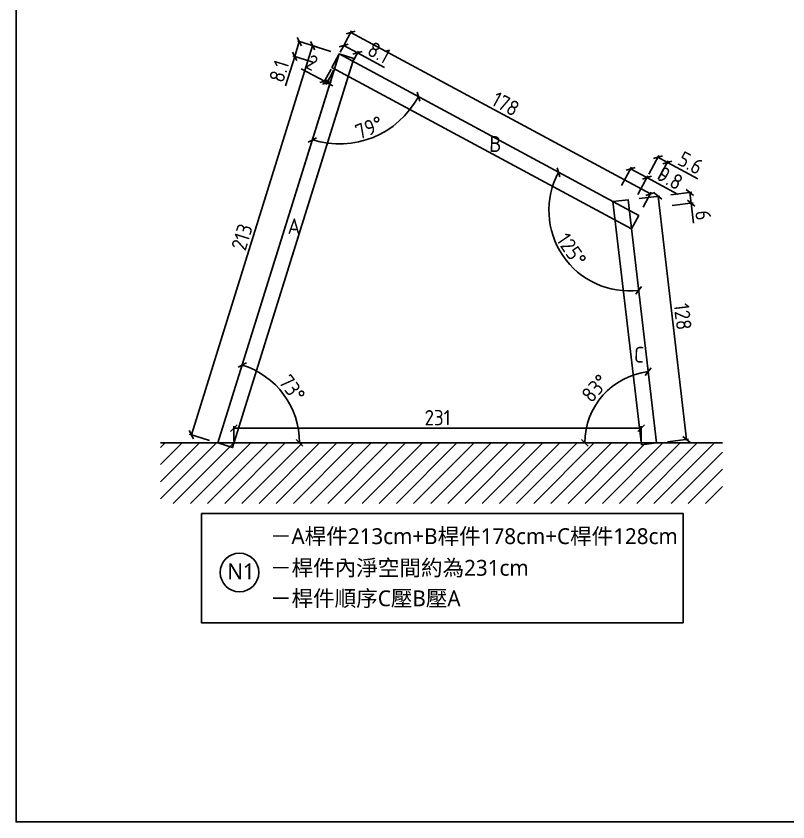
# Model space of a CAD drawing. Header units: centimetres. Extents: x -6116 to 16873, y -2889 to 4505.
# Drawn here: x 200.2 to 603.9, y 550.2 to 971.5 of the extents above; entities that cross this region are included whole.
import ezdxf

# ---------------------------------------------------------------- set-up
doc = ezdxf.new("R2010")
doc.units = ezdxf.units.CM
for name, color, linetype in [('5', 5, 'Continuous'), ('D_wood木做櫃', 30, 'Continuous'), ('frame圖框', 34, 'Continuous'), ('hatch填實', 8, 'Continuous'), ('planting植栽', 95, 'Continuous'), ('section剖面線', 1, 'Continuous')]:
    doc.layers.add(name, color=color, linetype=linetype)
doc.styles.get("Standard").update_dxf_attribs({"font": 'ISOCP.SHX', "bigfont": 'CHINESET.SHX'})
doc.dimstyles.new('AM_ISO', dxfattribs={"dimtxt": 3.5, "dimasz": 3.5, "dimexe": 1, "dimexo": 1, "dimgap": 1.5, "dimtad": 1, "dimdec": 0, "dimdsep": 46, "dimtxsty": 'Standard', "dimcen": 0, "dimclrd": 256, "dimclre": 256, "dimclrt": 2, "dimadec": 0, "dimazin": 2, "dimtp": 0.1, "dimtm": 0.1, "dimtfac": 0.71, "dimtdec": 0, "dimtmove": 0, "dimatfit": 3, "dimfxl": 1, "dimlwd": -1, "dimlwe": -1, "dimarcsym": 1})

# ---------------------------------------------------------------- blocks, each defined once
blk = doc.blocks.new('_Oblique')
at = {"color": 0, "linetype": 'ByBlock', "lineweight": -2}
blk.add_line((-0.5, -0.5), (0.5, 0.5), dxfattribs=at)
blk = doc.blocks.new('*D88')
at = {"layer": 'DEFPOINTS', "color": 0, "transparency": 16777216}
for p in [(355.32, 956.01), (369.21, 951.68), (305.81, 748.34)]:
    blk.add_point(p, dxfattribs=at)
at = {"layer": 'hatch填實', "linetype": 'ByBlock', "transparency": 16777216}
for p, q in [((364.86, 953.04), (354.36, 956.31)), ((291.91, 752.67), (355.32, 956.01)), ((301.46, 749.69), (290.96, 752.97))]:
    blk.add_line(p, q, dxfattribs=at)
at = {"layer": 'hatch填實', "transparency": 16777216, "xscale": 3.5, "yscale": 3.5, "zscale": 3.5}
for p, rotation in [((355.32, 956.01), 72.68261959648079), ((291.91, 752.67), 252.6826195964808)]:
    blk.add_blockref('_Oblique', p, dxfattribs=dict(at, rotation=rotation))
at = {"layer": 'hatch填實', "transparency": 16777216, "insert": (318.36, 855.98), "char_height": 8, "attachment_point": 5, "rotation": 72.6826}
blk.add_mtext('213', dxfattribs=at)
blk = doc.blocks.new('_ArchTick')
at = {"color": 0, "linetype": 'ByBlock', "const_width": 0.15}
blk.add_lwpolyline([(-0.5, -0.5), (0.5, 0.5)], dxfattribs=at)
blk = doc.blocks.new('*D89')
at = {"layer": 'DEFPOINTS', "color": 0, "transparency": 16777216}
for p in [(369.21, 951.68), (369.21, 951.68), (376.58, 905.2), (525.91, 867.25), (305.81, 748.34)]:
    blk.add_point(p, dxfattribs=at)
at = {"layer": 'hatch填實', "linetype": 'ByBlock', "transparency": 16777216}
blk.add_arc((369.21, 951.68), 47.06, 252.6826, 331.6826, dxfattribs=at)
at = {"layer": 'hatch填實', "transparency": 16777216, "xscale": 3.5, "yscale": 3.5, "zscale": 3.5}
for p, rotation in [((410.64, 929.36), 61.6826195964831), ((355.2, 906.75), 162.6826195964812)]:
    blk.add_blockref('_Oblique', p, dxfattribs=dict(at, rotation=rotation))
at = {"layer": 'hatch填實', "transparency": 16777216, "insert": (384.9, 913.19), "char_height": 8, "attachment_point": 5, "rotation": 22.1826}
blk.add_mtext('79°', dxfattribs=at)
blk = doc.blocks.new('*D118')
at = {"layer": 'DEFPOINTS', "color": 0, "transparency": 16777216}
for p in [(371.1, 955.2), (531.97, 878.5), (527.8, 870.77)]:
    blk.add_point(p, dxfattribs=at)
at = {"layer": 'hatch填實', "linetype": 'ByBlock', "transparency": 16777216}
for p, q in [((371.58, 956.08), (375.74, 963.81)), ((375.27, 962.93), (531.97, 878.5)), ((528.28, 871.65), (532.44, 879.38))]:
    blk.add_line(p, q, dxfattribs=at)
at = {"layer": 'hatch填實', "transparency": 16777216, "xscale": 3.5, "yscale": 3.5, "zscale": 3.5}
for p, rotation in [((375.27, 962.93), 151.6826195964831), ((531.97, 878.5), 331.6826195964831)]:
    blk.add_blockref('_Oblique', p, dxfattribs=dict(at, rotation=rotation))
at = {"layer": 'hatch填實', "transparency": 16777216, "insert": (456.23, 925.56), "char_height": 8, "attachment_point": 5, "rotation": 331.6826}
blk.add_mtext('178', dxfattribs=at)
blk = doc.blocks.new('*D119')
at = {"layer": 'DEFPOINTS', "color": 0, "transparency": 16777216}
for p in [(369.21, 951.68), (344.71, 765.84), (275.81, 748.34), (305.81, 748.34), (569.66, 748.34)]:
    blk.add_point(p, dxfattribs=at)
at = {"layer": 'hatch填實', "linetype": 'ByBlock', "transparency": 16777216}
blk.add_arc((305.81, 748.34), 42.66, 0, 72.6826, dxfattribs=at)
at = {"layer": 'hatch填實', "transparency": 16777216, "xscale": 3.5, "yscale": 3.5, "zscale": 3.5}
for p, rotation in [((318.5, 789.06), 162.6826195964812), ((348.47, 748.34), 270)]:
    blk.add_blockref('_Oblique', p, dxfattribs=dict(at, rotation=rotation))
at = {"layer": 'hatch填實', "transparency": 16777216, "insert": (344.6, 776.88), "char_height": 8, "attachment_point": 5, "rotation": 306.3413}
blk.add_mtext('73°', dxfattribs=at)
blk = doc.blocks.new('*D120')
at = {"layer": 'DEFPOINTS', "color": 0, "transparency": 16777216}
for p in [(520.32, 875.47), (513.99, 779.28), (275.81, 748.34), (535.22, 748.34), (569.66, 748.34)]:
    blk.add_point(p, dxfattribs=at)
at = {"layer": 'hatch填實', "linetype": 'ByBlock', "transparency": 16777216}
blk.add_arc((535.22, 748.34), 37.53, 96.6826, 180, dxfattribs=at)
at = {"layer": 'hatch填實', "transparency": 16777216, "xscale": 3.5, "yscale": 3.5, "zscale": 3.5}
for p, rotation in [((530.85, 785.61), 6.682619596480655), ((497.69, 748.34), 270)]:
    blk.add_blockref('_Oblique', p, dxfattribs=dict(at, rotation=rotation))
at = {"layer": 'hatch填實', "transparency": 16777216, "insert": (503.07, 776.94), "char_height": 8, "attachment_point": 5, "rotation": 48.3413}
blk.add_mtext('83°', dxfattribs=at)
blk = doc.blocks.new('*D121')
at = {"layer": 'DEFPOINTS', "color": 0, "transparency": 16777216}
for p in [(520.32, 875.47), (550.9, 750.17), (535.22, 748.34)]:
    blk.add_point(p, dxfattribs=at)
at = {"layer": 'hatch填實', "linetype": 'ByBlock', "transparency": 16777216}
for p, q in [((526.08, 876.14), (537, 877.42)), ((536.01, 877.31), (550.9, 750.17)), ((540.97, 749.01), (551.9, 750.29))]:
    blk.add_line(p, q, dxfattribs=at)
at = {"layer": 'hatch填實', "transparency": 16777216, "xscale": 3.5, "yscale": 3.5, "zscale": 3.5}
for p, rotation in [((536.01, 877.31), 96.68261959648066), ((550.9, 750.17), 276.6826195964807)]:
    blk.add_blockref('_Oblique', p, dxfattribs=dict(at, rotation=rotation))
at = {"layer": 'hatch填實', "transparency": 16777216, "insert": (548.92, 814.38), "char_height": 8, "attachment_point": 5, "rotation": 276.6826}
blk.add_mtext('128', dxfattribs=at)
blk = doc.blocks.new('*D122')
at = {"layer": 'DEFPOINTS', "color": 0, "transparency": 16777216}
for p in [(369.21, 951.68), (520.32, 875.47), (525.91, 867.25), (480.05, 860.19), (535.22, 748.34)]:
    blk.add_point(p, dxfattribs=at)
at = {"layer": 'hatch填實', "linetype": 'ByBlock', "transparency": 16777216}
blk.add_arc((520.98, 869.9), 42.07, 151.6826, 276.6826, dxfattribs=at)
at = {"layer": 'hatch填實', "transparency": 16777216, "xscale": 3.5, "yscale": 3.5, "zscale": 3.5}
for p, rotation in [((483.94, 889.86), 61.68261959648316), ((525.87, 828.12), 6.682619596480732)]:
    blk.add_blockref('_Oblique', p, dxfattribs=dict(at, rotation=rotation))
at = {"layer": 'hatch填實', "transparency": 16777216, "insert": (490.73, 849.36), "char_height": 8, "attachment_point": 5, "rotation": 304.1826}
blk.add_mtext('125°', dxfattribs=at)
blk = doc.blocks.new('*D135')
at = {"layer": 'DEFPOINTS', "color": 0, "transparency": 16777216}
for p in [(527.16, 756.04), (314.18, 748.34), (527.16, 748.34)]:
    blk.add_point(p, dxfattribs=at)
at = {"layer": 'hatch填實', "linetype": 'ByBlock', "transparency": 16777216}
for p, q in [((314.18, 749.34), (314.18, 757.04)), ((314.18, 756.04), (527.16, 756.04)), ((527.16, 749.34), (527.16, 757.04))]:
    blk.add_line(p, q, dxfattribs=at)
at = {"layer": 'hatch填實', "transparency": 16777216, "xscale": 3.5, "yscale": 3.5, "zscale": 3.5, "rotation": 180}
blk.add_blockref('_Oblique', (314.18, 756.04), dxfattribs=at)
at = {"layer": 'hatch填實', "transparency": 16777216, "xscale": 3.5, "yscale": 3.5, "zscale": 3.5}
blk.add_blockref('_Oblique', (527.16, 756.04), dxfattribs=at)
at = {"layer": 'hatch填實', "transparency": 16777216, "insert": (420.67, 761.55), "char_height": 8, "attachment_point": 5}
blk.add_mtext('231', dxfattribs=at)
blk = doc.blocks.new('*D200')
at = {"layer": 'DEFPOINTS', "color": 0, "transparency": 16777216}
for p in [(365.41, 944.64), (366.78, 943.9), (361.52, 937.41)]:
    blk.add_point(p, dxfattribs=at)
at = {"layer": 'hatch填實', "linetype": 'ByBlock', "transparency": 16777216}
for p, q in [((361.52, 937.41), (349.3, 944)), ((364.94, 943.76), (361.04, 936.53)), ((366.31, 943.02), (362.41, 935.79)), ((362.89, 936.67), (361.52, 937.41)), ((362.89, 936.67), (365.97, 935.01))]:
    blk.add_line(p, q, dxfattribs=at)
at = {"layer": 'hatch填實', "transparency": 16777216, "xscale": 3.5, "yscale": 3.5, "zscale": 3.5}
for p, rotation in [((361.52, 937.41), 331.682619596482), ((362.89, 936.67), 151.6826195964821)]:
    blk.add_blockref('_Oblique', p, dxfattribs=dict(at, rotation=rotation))
at = {"layer": 'hatch填實', "transparency": 16777216, "insert": (354.93, 947.21), "char_height": 8, "attachment_point": 5, "rotation": 331.6826}
blk.add_mtext('2', dxfattribs=at)
blk = doc.blocks.new('*D204')
at = {"layer": 'DEFPOINTS', "color": 0, "transparency": 16777216}
for p in [(520.32, 875.47), (553.32, 873.69), (520.98, 869.9)]:
    blk.add_point(p, dxfattribs=at)
at = {"layer": 'hatch填實', "linetype": 'ByBlock', "transparency": 16777216}
for p, q in [((542.74, 878.09), (553.66, 879.37)), ((552.67, 879.26), (553.32, 873.69)), ((543.39, 872.53), (554.31, 873.81)), ((553.32, 873.69), (554.55, 863.19))]:
    blk.add_line(p, q, dxfattribs=at)
at = {"layer": 'hatch填實', "transparency": 16777216, "xscale": 3.5, "yscale": 3.5, "zscale": 3.5}
for p, rotation in [((552.67, 879.26), 96.68261959648066), ((553.32, 873.69), 276.6826195964807)]:
    blk.add_blockref('_Oblique', p, dxfattribs=dict(at, rotation=rotation))
at = {"layer": 'hatch填實', "transparency": 16777216, "insert": (559.6, 867.34), "char_height": 8, "attachment_point": 5, "rotation": 276.6826}
blk.add_mtext('6', dxfattribs=at)
blk = doc.blocks.new('*D800')
at = {"layer": 'DEFPOINTS', "color": 0, "ltscale": 0.1, "transparency": 16777216}
for p in [(378.78, 952.26), (369.21, 951.68), (376.38, 947.82)]:
    blk.add_point(p, dxfattribs=at)
at = {"layer": 'section剖面線', "ltscale": 0.1, "transparency": 16777216}
for p, q in [((369.68, 952.56), (372.08, 957.01)), ((371.6, 956.13), (378.78, 952.26)), ((376.86, 948.7), (379.25, 953.14)), ((378.78, 952.26), (392.95, 944.62))]:
    blk.add_line(p, q, dxfattribs=at)
at = {"layer": 'section剖面線', "ltscale": 0.1, "transparency": 16777216, "xscale": 3.5, "yscale": 3.5, "zscale": 3.5}
for p, rotation in [((371.6, 956.13), 151.682619596493), ((378.78, 952.26), 331.6826195964931)]:
    blk.add_blockref('_Oblique', p, dxfattribs=dict(at, rotation=rotation))
at = {"layer": 'section剖面線', "ltscale": 0.1, "transparency": 16777216, "insert": (390.01, 952.45), "char_height": 8, "attachment_point": 5, "rotation": 331.6826}
blk.add_mtext('8.1', dxfattribs=at)
blk = doc.blocks.new('*D801')
at = {"layer": 'DEFPOINTS', "color": 0, "ltscale": 0.1, "transparency": 16777216}
for p in [(345.93, 950.4), (369.21, 951.68), (366.78, 943.9)]:
    blk.add_point(p, dxfattribs=at)
at = {"layer": 'section剖面線', "ltscale": 0.1, "transparency": 16777216}
for p, q in [((348.36, 958.18), (345.93, 950.4)), ((357.91, 955.21), (347.41, 958.48)), ((345.93, 950.4), (341.14, 935.03)), ((355.48, 947.43), (344.98, 950.7))]:
    blk.add_line(p, q, dxfattribs=at)
at = {"layer": 'section剖面線', "ltscale": 0.1, "transparency": 16777216, "xscale": 3.5, "yscale": 3.5, "zscale": 3.5}
for p, rotation in [((348.36, 958.18), 72.68261959643014), ((345.93, 950.4), 252.6826195964302)]:
    blk.add_blockref('_Oblique', p, dxfattribs=dict(at, rotation=rotation))
at = {"layer": 'section剖面線', "ltscale": 0.1, "transparency": 16777216, "insert": (337.77, 942.68), "char_height": 8, "attachment_point": 5, "rotation": 72.6826}
blk.add_mtext('8.1', dxfattribs=at)
blk = doc.blocks.new('*D802')
at = {"layer": 'DEFPOINTS', "color": 0, "ltscale": 0.1, "transparency": 16777216}
for p in [(530.2, 887.03), (512.38, 874.54), (520.98, 869.9)]:
    blk.add_point(p, dxfattribs=at)
at = {"layer": 'section剖面線', "ltscale": 0.1, "transparency": 16777216}
for p, q in [((516.86, 882.86), (522.08, 892.54)), ((521.61, 891.66), (530.2, 887.03)), ((525.46, 878.23), (530.68, 887.91)), ((530.2, 887.03), (546.08, 878.48))]:
    blk.add_line(p, q, dxfattribs=at)
at = {"layer": 'section剖面線', "ltscale": 0.1, "transparency": 16777216, "xscale": 3.5, "yscale": 3.5, "zscale": 3.5}
for p, rotation in [((521.61, 891.66), 151.6826195964826), ((530.2, 887.03), 331.6826195964825)]:
    blk.add_blockref('_Oblique', p, dxfattribs=dict(at, rotation=rotation))
at = {"layer": 'section剖面線', "ltscale": 0.1, "transparency": 16777216, "insert": (542.29, 886.76), "char_height": 8, "attachment_point": 5, "rotation": 331.6826}
blk.add_mtext('9.8', dxfattribs=at)
blk = doc.blocks.new('*D803')
at = {"layer": 'DEFPOINTS', "color": 0, "ltscale": 0.1, "transparency": 16777216}
for p in [(540.88, 895.03), (520.98, 869.9), (525.91, 867.25)]:
    blk.add_point(p, dxfattribs=at)
at = {"layer": 'section剖面線', "ltscale": 0.1, "transparency": 16777216}
for p, q in [((531.2, 888.88), (536.42, 898.56)), ((535.94, 897.68), (540.88, 895.03)), ((536.13, 886.22), (541.35, 895.91)), ((540.88, 895.03), (556.81, 886.44))]:
    blk.add_line(p, q, dxfattribs=at)
at = {"layer": 'section剖面線', "ltscale": 0.1, "transparency": 16777216, "xscale": 3.5, "yscale": 3.5, "zscale": 3.5}
for p, rotation in [((535.94, 897.68), 151.6826195964845), ((540.88, 895.03), 331.6826195964845)]:
    blk.add_blockref('_Oblique', p, dxfattribs=dict(at, rotation=rotation))
at = {"layer": 'section剖面線', "ltscale": 0.1, "transparency": 16777216, "insert": (552.99, 894.75), "char_height": 8, "attachment_point": 5, "rotation": 331.6826}
blk.add_mtext('5.6', dxfattribs=at)

msp = doc.modelspace()

# ---------------------------------------------------------------- hatches: boundary and pattern name
at = {"layer": 'planting植栽'}
h = msp.add_hatch(dxfattribs=at)
h.set_pattern_fill('ANSI31', color=256, scale=2)
h.set_pattern_definition([(45, (-70.648, 166.0846), (-4.49013, 4.49013), [])])
h.paths.add_polyline_path([(275.80501, 748.33723), (569.66283, 748.33723), (569.66283, 716.71248), (275.80501, 716.71248)])

# ---------------------------------------------------------------- linework, layer by layer
at = {"layer": '5', "linetype": 'ByBlock'}
msp.add_lwpolyline([(297.14511, 711.47202), (549.09537, 711.47202), (549.09537, 654.32227), (297.14511, 654.32227)], close=True, dxfattribs=at)
msp.add_circle((317.04873, 680.63976), 10.0911, dxfattribs=at)
at = {"layer": 'D_wood木做櫃'}
for points in [[(305.80501, 748.33723), (313.44237, 745.95592), (376.84491, 949.30074), (369.20755, 951.68206), (305.80501, 748.33723)], [(522.11207, 860.20415), (525.90691, 867.24682), (369.20755, 951.68206), (365.4127, 944.63939), (522.11207, 860.20415)], [(527.27336, 747.40628), (535.21901, 748.33723), (520.32372, 875.4676), (512.37807, 874.53665), (527.27336, 747.40628)]]:
    msp.add_lwpolyline(points, dxfattribs=at)
at = {"layer": 'frame圖框'}
msp.add_lwpolyline([(200.23144, 1144.24399), (200.23144, 550.24399), (1040.23144, 550.24399), (1040.23144, 1144.24399)], close=True, dxfattribs=at)
at = {"layer": 'hatch填實'}
for p, q in [((368.87044, 950.6009), (305.80501, 748.33723)), ((376.50781, 948.21959), (313.44237, 745.95592))]:
    msp.add_line(p, q, dxfattribs=at)
at = {"layer": 'planting植栽'}
msp.add_line((275.80501, 748.33723), (569.66283, 748.33723), dxfattribs=at)

# ---------------------------------------------------------------- texts
at = {"layer": '5', "linetype": 'ByBlock', "char_height": 8.2757, "attachment_point": 1}
for s, insert, rotation in [('B', (447.87855, 908.83527), 358.3456994), ('A', (342.39212, 865.84576), 358.3456994), ('C', (523.62345, 798.75121), 357.3456994)]:
    msp.add_mtext(s, dxfattribs=dict(at, insert=insert, rotation=rotation))
at = {"layer": '5', "linetype": 'ByBlock', "char_height": 8.2757047, "attachment_point": 1}
for s, insert in [('{\\fMicrosoft JhengHei|b0|i0|c136|p34;－A桿件213cm+B桿件178cm+C桿件128cm}', (332.96952, 703.74622)), ('{\\fMicrosoft JhengHei|b0|i0|c136|p34;－桿件內淨空間約為231cm}', (332.96952, 687.21155)), ('{\\fMicrosoft JhengHei|b0|i0|c136|p34;N1}', (310.67629, 685.36177)), ('{\\fMicrosoft JhengHei|b0|i0|c136|p34;－桿件順序C壓B壓A}', (332.96952, 671.24988))]:
    msp.add_mtext(s, dxfattribs=dict(at, insert=insert))

# ---------------------------------------------------------------- dimensions: what is measured, and where the dimension line sits
at = {"layer": 'hatch填實'}
for p1, p2, distance, picture, middle in [((371.10497, 955.20339), (527.80433, 870.76816), 8.78166, '*D118', (456.22923, 925.5584)), ((305.80501, 748.33723), (369.20755, 951.68206), 14.54977, '*D88', (318.3646, 855.97799)), ((366.78166, 943.90175), (365.4127, 944.63939), 8.21133, '*D200', (354.93466, 947.20634)), ((520.32372, 875.4676), (520.97558, 869.904), 32.56689, '*D204', (559.60283, 867.34384)), ((520.32372, 875.4676), (535.21901, 748.33723), 15.79091, '*D121', (548.9184, 814.38012))]:
    dim = msp.add_aligned_dim(p1=p1, p2=p2, distance=distance, dimstyle='AM_ISO', override={"dimtxt": 8, "dimblk": 'Oblique', "dimclrt": 256, "dimtdec": 2, "dimldrblk": 'ArchTick', "dimfxl": 10, "dimfxlon": 1}, dxfattribs=at)
    dim.commit()
    dim.dimension.update_dxf_attribs({"geometry": picture, "text_midpoint": middle})
for base, line1, line2, picture, middle in [((344.70862, 765.84369), ((369.20755, 951.68206), (305.80501, 748.33723)), ((275.80501, 748.33723), (569.66283, 748.33723)), '*D119', (344.59881, 776.8772)), ((376.58295, 905.19936), ((369.20755, 951.68206), (305.80501, 748.33723)), ((525.90691, 867.24682), (369.20755, 951.68206)), '*D89', (384.90052, 913.19423)), ((480.04706, 860.19173), ((535.21901, 748.33723), (520.32372, 875.4676)), ((525.90691, 867.24682), (369.20755, 951.68206)), '*D122', (490.72772, 849.36099)), ((513.98791, 779.28061), ((275.80501, 748.33723), (569.66283, 748.33723)), ((535.21901, 748.33723), (520.32372, 875.4676)), '*D120', (503.07301, 776.93672))]:
    dim = msp.add_angular_dim_2l(base=base, line1=line1, line2=line2, dimstyle='AM_ISO', override={"dimtxt": 8, "dimblk": 'Oblique', "dimclrt": 256, "dimtdec": 2, "dimldrblk": 'ArchTick', "dimfxl": 10, "dimfxlon": 1}, dxfattribs=at)
    dim.commit()
    dim.dimension.update_dxf_attribs({"geometry": picture, "text_midpoint": middle})
dim = msp.add_linear_dim(base=(527.16428, 756.04478), p1=(314.18486, 748.33723), p2=(527.16428, 748.33723), text='231', dimstyle='AM_ISO', override={"dimtxt": 8, "dimblk": 'Oblique', "dimclrt": 256, "dimtdec": 2, "dimldrblk": 'ArchTick', "dimfxl": 10, "dimfxlon": 1}, dxfattribs=at)
dim.commit()
dim.dimension.update_dxf_attribs({"geometry": '*D135', "text_midpoint": (420.67457, 761.54557)})
at = {"layer": 'section剖面線', "ltscale": 0.1}
for p1, p2, distance, picture, middle in [((369.20755, 951.68206), (376.38203, 947.81619), 5.04979, '*D800', (390.01365, 952.45484)), ((369.20755, 951.68206), (366.78166, 943.90175), -21.8374, '*D801', (337.76634, 942.68335)), ((520.97558, 869.904), (525.90691, 867.24682), 31.55646, '*D803', (552.99105, 894.74657)), ((512.37807, 874.53665), (520.97558, 869.904), 19.45239, '*D802', (542.28927, 886.76367))]:
    dim = msp.add_aligned_dim(p1=p1, p2=p2, distance=distance, dimstyle='AM_ISO', override={"dimtxt": 8, "dimdec": 1, "dimblk": 'Oblique', "dimblk1": 'Oblique', "dimblk2": 'Oblique', "dimclrt": 256, "dimtdec": 1, "dimldrblk": 'ArchTick', "dimfxl": 10, "dimfxlon": 1}, dxfattribs=at)
    dim.commit()
    dim.dimension.update_dxf_attribs({"geometry": picture, "text_midpoint": middle})

doc.saveas('drawing.dxf')
